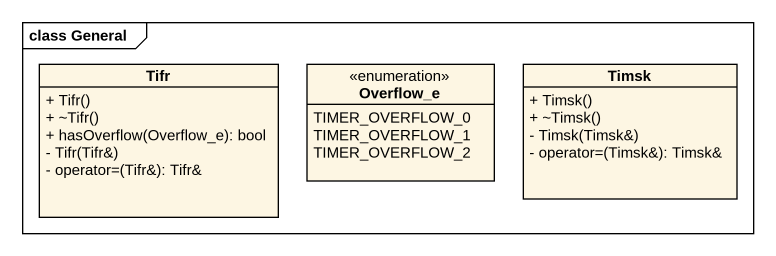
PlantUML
@startuml
mainframe class General
hide circle
hide empty members
skinparam classAttributeIconSize 0
class Tifr {
  + Tifr()
  + ~Tifr()
  + hasOverflow(Overflow_e): bool
  - Tifr(Tifr&)
  - operator=(Tifr&): Tifr&
}
enum Overflow_e {
  TIMER_OVERFLOW_0
  TIMER_OVERFLOW_1
  TIMER_OVERFLOW_2
}
class Timsk {
  + Timsk()
  + ~Timsk()
  - Timsk(Timsk&)
  - operator=(Timsk&): Timsk&
}
@enduml
